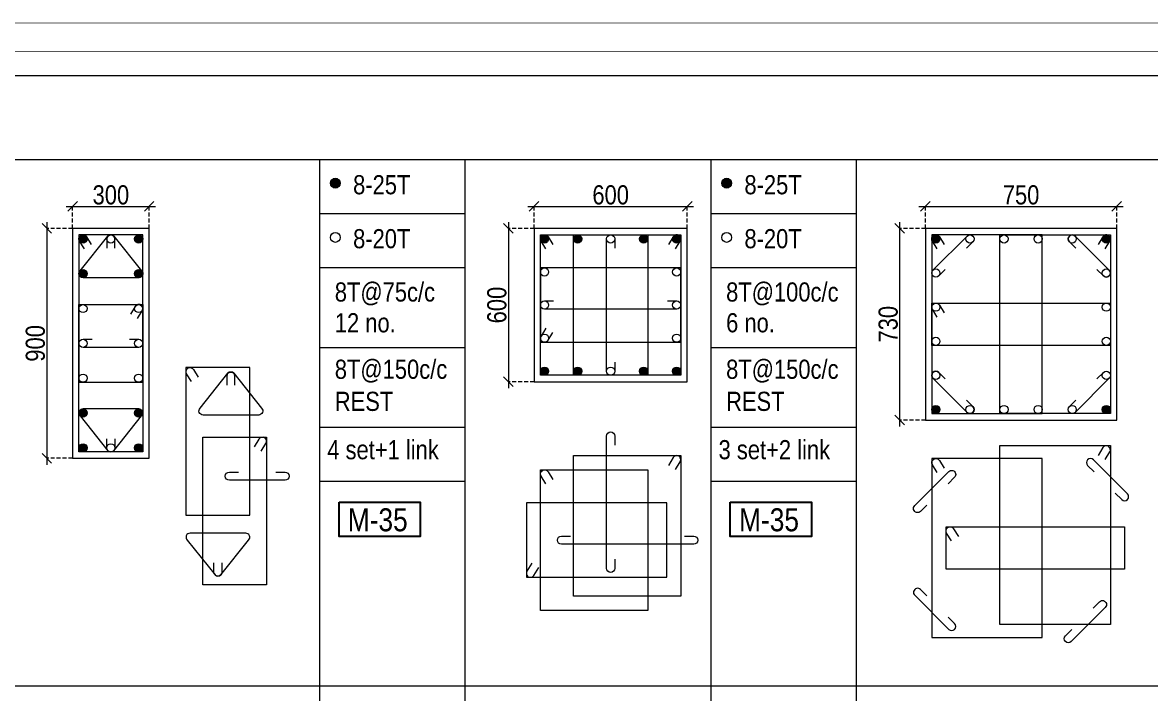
# Model space of a CAD drawing. Header units: millimetres. Extents: x 1112055 to 3390982, y -148532 to 766891.
# Drawn here: x 2311479 to 2329158, y 373830 to 384336 of the extents above; entities that cross this region are included whole.
import ezdxf
from ezdxf.enums import TextEntityAlignment as Align

# ---------------------------------------------------------------- set-up
doc = ezdxf.new("R2010")
doc.units = ezdxf.units.MM
doc.header["$PDMODE"] = 35
doc.header["$PDSIZE"] = -25
doc.linetypes.add('DASHED2', pattern=[0.375, 0.25, -0.125])
doc.linetypes.add('Hidden', pattern=[9.525, 6.35, -3.175])
for name, color, linetype, lineweight in [('B COL. SIZE DIM', 220, 'Continuous', 25), ('B COLSCH', 204, 'Continuous', 20), ('B COLUMN', 1, 'Hidden', 9), ('B STEEL', 34, 'Continuous', 15), ('B TITLE BLOCK', 250, 'Continuous', 0)]:
    doc.layers.add(name, color=color, linetype=linetype, lineweight=lineweight)
doc.layers.add('B TEXT', color=7, linetype='Continuous')
doc.styles.add('dim inside', font='romans.shx', dxfattribs={"width": 0.8, "height": 125})
doc.styles.add('SWINC', font='swissc.ttf')
doc.dimstyles.new('dim inside', dxfattribs={"dimtxt": 125, "dimasz": 100, "dimexe": 0, "dimexo": 0, "dimgap": 10, "dimtad": 0, "dimdec": 0, "dimzin": 0, "dimdsep": 46, "dimtxsty": 'dim inside', "dimblk": 'SMALL', "dimcen": 0.09, "dimadec": 0, "dimazin": 0, "dimtfac": 1, "dimtdec": 0, "dimtofl": 0, "dimtmove": 0, "dimatfit": 3, "dimfxl": 1, "dimtolj": 1, "dimtzin": 0, "dimarcsym": 2})

# ---------------------------------------------------------------- blocks, each defined once
blk = doc.blocks.new('_Oblique')
at = {"color": 0, "linetype": 'ByBlock', "lineweight": -2}
blk.add_line((-0.5, -0.5), (0.5, 0.5), dxfattribs=at)
blk = doc.blocks.new('*D902')
at = {"layer": 'B COL. SIZE DIM', "color": 250, "lineweight": 9, "ltscale": 250, "transparency": 16777216}
blk.add_line((2312163, 381457), (2313563, 381457), dxfattribs=at)
at = {"layer": 'B COL. SIZE DIM', "color": 250, "linetype": 'DASHED2', "lineweight": 9, "ltscale": 250, "transparency": 16777216}
for p, q in [((2312263, 381112), (2312263, 381457)), ((2313463, 381112), (2313463, 381457))]:
    blk.add_line(p, q, dxfattribs=at)
at = {"layer": 'Defpoints', "color": 0, "ltscale": 250, "transparency": 16777216}
for p in [(2313463, 381457), (2312263, 381112), (2313463, 381112)]:
    blk.add_point(p, dxfattribs=at)
at = {"layer": 'B COL. SIZE DIM', "color": 250, "lineweight": 9, "ltscale": 250, "transparency": 16777216, "xscale": 150, "yscale": 150, "zscale": 150, "rotation": 180}
blk.add_blockref('_Oblique', (2312263, 381457), dxfattribs=at)
at = {"layer": 'B COL. SIZE DIM', "color": 250, "lineweight": 9, "ltscale": 250, "transparency": 16777216, "xscale": 150, "yscale": 150, "zscale": 150}
blk.add_blockref('_Oblique', (2313463, 381457), dxfattribs=at)
at = {"layer": 'B COL. SIZE DIM', "color": 6, "ltscale": 250, "transparency": 16777216, "insert": (2312863, 381636), "char_height": 300, "attachment_point": 5, "style": 'SWINC'}
blk.add_mtext('\\A1;300', dxfattribs=at)
blk = doc.blocks.new('*D903')
at = {"layer": 'B COL. SIZE DIM', "color": 250, "lineweight": 9, "ltscale": 250, "transparency": 16777216}
blk.add_line((2311859, 381212), (2311859, 377412), dxfattribs=at)
at = {"layer": 'B COL. SIZE DIM', "color": 250, "linetype": 'DASHED2', "lineweight": 9, "ltscale": 250, "transparency": 16777216}
for p, q in [((2312263, 381112), (2311859, 381112)), ((2312263, 377512), (2311859, 377512))]:
    blk.add_line(p, q, dxfattribs=at)
at = {"layer": 'Defpoints', "color": 0, "ltscale": 250, "transparency": 16777216}
for p in [(2312263, 381112), (2311859, 377512), (2312263, 377512)]:
    blk.add_point(p, dxfattribs=at)
at = {"layer": 'B COL. SIZE DIM', "color": 250, "lineweight": 9, "ltscale": 250, "transparency": 16777216, "xscale": 150, "yscale": 150, "zscale": 150}
for p, rotation in [((2311859, 381112), 90), ((2311859, 377512), 270)]:
    blk.add_blockref('_Oblique', p, dxfattribs=dict(at, rotation=rotation))
at = {"layer": 'B COL. SIZE DIM', "color": 6, "ltscale": 250, "transparency": 16777216, "insert": (2311680, 379312), "char_height": 300, "attachment_point": 5, "rotation": 90, "style": 'SWINC'}
blk.add_mtext('\\A1;900', dxfattribs=at)
blk = doc.blocks.new('*D914')
at = {"layer": 'B COL. SIZE DIM', "color": 250, "lineweight": 9, "ltscale": 250, "transparency": 16777216}
blk.add_line((2325530, 381457), (2328730, 381457), dxfattribs=at)
at = {"layer": 'B COL. SIZE DIM', "color": 250, "linetype": 'DASHED2', "lineweight": 9, "ltscale": 250, "transparency": 16777216}
for p, q in [((2325630, 381112), (2325630, 381457)), ((2328630, 381112), (2328630, 381457))]:
    blk.add_line(p, q, dxfattribs=at)
at = {"layer": 'Defpoints', "color": 0, "ltscale": 250, "transparency": 16777216}
for p in [(2328630, 381457), (2325630, 381112), (2328630, 381112)]:
    blk.add_point(p, dxfattribs=at)
at = {"layer": 'B COL. SIZE DIM', "color": 250, "lineweight": 9, "ltscale": 250, "transparency": 16777216, "xscale": 150, "yscale": 150, "zscale": 150, "rotation": 180}
blk.add_blockref('_Oblique', (2325630, 381457), dxfattribs=at)
at = {"layer": 'B COL. SIZE DIM', "color": 250, "lineweight": 9, "ltscale": 250, "transparency": 16777216, "xscale": 150, "yscale": 150, "zscale": 150}
blk.add_blockref('_Oblique', (2328630, 381457), dxfattribs=at)
at = {"layer": 'B COL. SIZE DIM', "color": 6, "ltscale": 250, "transparency": 16777216, "insert": (2327130, 381636), "char_height": 300, "attachment_point": 5, "style": 'SWINC'}
blk.add_mtext('\\A1;750', dxfattribs=at)
blk = doc.blocks.new('*D915')
at = {"layer": 'B COL. SIZE DIM', "color": 250, "lineweight": 9, "ltscale": 250, "transparency": 16777216}
blk.add_line((2325226, 381212), (2325226, 378012), dxfattribs=at)
at = {"layer": 'B COL. SIZE DIM', "color": 250, "linetype": 'DASHED2', "lineweight": 9, "ltscale": 250, "transparency": 16777216}
for p, q in [((2325630, 381112), (2325226, 381112)), ((2325630, 378112), (2325226, 378112))]:
    blk.add_line(p, q, dxfattribs=at)
at = {"layer": 'Defpoints', "color": 0, "ltscale": 250, "transparency": 16777216}
for p in [(2325630, 381112), (2325226, 378112), (2325630, 378112)]:
    blk.add_point(p, dxfattribs=at)
at = {"layer": 'B COL. SIZE DIM', "color": 250, "lineweight": 9, "ltscale": 250, "transparency": 16777216, "xscale": 150, "yscale": 150, "zscale": 150}
for p, rotation in [((2325226, 381112), 90), ((2325226, 378112), 270)]:
    blk.add_blockref('_Oblique', p, dxfattribs=dict(at, rotation=rotation))
at = {"layer": 'B COL. SIZE DIM', "color": 6, "ltscale": 250, "transparency": 16777216, "insert": (2325048, 379612), "char_height": 300, "attachment_point": 5, "rotation": 90, "style": 'SWINC'}
blk.add_mtext('\\A1;730', dxfattribs=at)
blk = doc.blocks.new('*D1034')
at = {"layer": 'B COL. SIZE DIM', "color": 250, "lineweight": 9, "ltscale": 250, "transparency": 16777216}
blk.add_line((2319397, 381457), (2321997, 381457), dxfattribs=at)
at = {"layer": 'B COL. SIZE DIM', "color": 250, "linetype": 'DASHED2', "lineweight": 9, "ltscale": 250, "transparency": 16777216}
for p, q in [((2319497, 381112), (2319497, 381457)), ((2321897, 381112), (2321897, 381457))]:
    blk.add_line(p, q, dxfattribs=at)
at = {"layer": 'Defpoints', "color": 0, "ltscale": 250, "transparency": 16777216}
for p in [(2321897, 381457), (2319497, 381112), (2321897, 381112)]:
    blk.add_point(p, dxfattribs=at)
at = {"layer": 'B COL. SIZE DIM', "color": 250, "lineweight": 9, "ltscale": 250, "transparency": 16777216, "xscale": 150, "yscale": 150, "zscale": 150, "rotation": 180}
blk.add_blockref('_Oblique', (2319497, 381457), dxfattribs=at)
at = {"layer": 'B COL. SIZE DIM', "color": 250, "lineweight": 9, "ltscale": 250, "transparency": 16777216, "xscale": 150, "yscale": 150, "zscale": 150}
blk.add_blockref('_Oblique', (2321897, 381457), dxfattribs=at)
at = {"layer": 'B COL. SIZE DIM', "color": 6, "ltscale": 250, "transparency": 16777216, "insert": (2320697, 381636), "char_height": 300, "attachment_point": 5, "style": 'SWINC'}
blk.add_mtext('\\A1;600', dxfattribs=at)
blk = doc.blocks.new('*D1035')
at = {"layer": 'B COL. SIZE DIM', "color": 250, "lineweight": 9, "ltscale": 250, "transparency": 16777216}
blk.add_line((2319093, 381212), (2319093, 378612), dxfattribs=at)
at = {"layer": 'B COL. SIZE DIM', "color": 250, "linetype": 'DASHED2', "lineweight": 9, "ltscale": 250, "transparency": 16777216}
for p, q in [((2319497, 381112), (2319093, 381112)), ((2319497, 378712), (2319093, 378712))]:
    blk.add_line(p, q, dxfattribs=at)
at = {"layer": 'Defpoints', "color": 0, "ltscale": 250, "transparency": 16777216}
for p in [(2319497, 381112), (2319093, 378712), (2319497, 378712)]:
    blk.add_point(p, dxfattribs=at)
at = {"layer": 'B COL. SIZE DIM', "color": 250, "lineweight": 9, "ltscale": 250, "transparency": 16777216, "xscale": 150, "yscale": 150, "zscale": 150}
for p, rotation in [((2319093, 381112), 90), ((2319093, 378712), 270)]:
    blk.add_blockref('_Oblique', p, dxfattribs=dict(at, rotation=rotation))
at = {"layer": 'B COL. SIZE DIM', "color": 6, "ltscale": 250, "transparency": 16777216, "insert": (2318914, 379912), "char_height": 300, "attachment_point": 5, "rotation": 90, "style": 'SWINC'}
blk.add_mtext('\\A1;600', dxfattribs=at)

msp = doc.modelspace()

# ---------------------------------------------------------------- hatches: boundary and pattern name
at = {"layer": 'B STEEL', "lineweight": 9, "ltscale": 0.5}
h = msp.add_hatch(color=34, dxfattribs=at)
edge = h.paths.add_edge_path()
edge.add_arc((2316381.4, 381821.1), 76.8, 0, 360)
h = msp.add_hatch(color=34, dxfattribs=at)
edge = h.paths.add_edge_path()
edge.add_arc((2322515, 381821.1), 76.8, 0, 360)
h = msp.add_hatch(color=34, dxfattribs=at)
edge = h.paths.add_edge_path()
edge.add_arc((2312427.1, 380947.9), 64, 0, 360)
h = msp.add_hatch(color=34, dxfattribs=at)
edge = h.paths.add_edge_path()
edge.add_arc((2313299, 380947.9), 64, 180, 540, ccw=False)
h = msp.add_hatch(color=34, dxfattribs=at)
edge = h.paths.add_edge_path()
edge.add_arc((2319660.6, 380947.9), 64, 0, 360)
at = {"layer": 'B STEEL'}
h = msp.add_hatch(color=34, dxfattribs=at)
edge = h.paths.add_edge_path()
edge.add_arc((2320178.6, 380947.9), 64, 0, 360)
h = msp.add_hatch(color=34, dxfattribs=at)
edge = h.paths.add_edge_path()
edge.add_arc((2321214.6, 380947.9), 64, 0, 360)
at = {"layer": 'B STEEL', "lineweight": 9, "ltscale": 0.5}
h = msp.add_hatch(color=34, dxfattribs=at)
edge = h.paths.add_edge_path()
edge.add_arc((2321732.6, 380947.9), 64, 180, 540, ccw=False)
h = msp.add_hatch(color=34, dxfattribs=at)
edge = h.paths.add_edge_path()
edge.add_arc((2325794.2, 380947.9), 64, 0, 360)
h = msp.add_hatch(color=34, dxfattribs=at)
edge = h.paths.add_edge_path()
edge.add_arc((2328466.2, 380947.9), 64, 180, 540, ccw=False)
h = msp.add_hatch(color=34, dxfattribs=at)
edge = h.paths.add_edge_path()
edge.add_arc((2312427.1, 380402.6), 64, 0, 360, ccw=False)
h = msp.add_hatch(color=34, dxfattribs=at)
edge = h.paths.add_edge_path()
edge.add_arc((2313299, 380402.6), 64, -180, 180)
h = msp.add_hatch(color=34, dxfattribs=at)
edge = h.paths.add_edge_path()
edge.add_arc((2319660.6, 378876), 64, 0, 360, ccw=False)
at = {"layer": 'B STEEL'}
h = msp.add_hatch(color=34, dxfattribs=at)
edge = h.paths.add_edge_path()
edge.add_arc((2320178.6, 378876), 64, 0, 360)
h = msp.add_hatch(color=34, dxfattribs=at)
edge = h.paths.add_edge_path()
edge.add_arc((2321214.6, 378876), 64, 0, 360)
at = {"layer": 'B STEEL', "lineweight": 9, "ltscale": 0.5}
h = msp.add_hatch(color=34, dxfattribs=at)
edge = h.paths.add_edge_path()
edge.add_arc((2321732.6, 378876), 64, -180, 180)
h = msp.add_hatch(color=34, dxfattribs=at)
edge = h.paths.add_edge_path()
edge.add_arc((2325794.2, 378276), 64, 0, 360, ccw=False)
h = msp.add_hatch(color=34, dxfattribs=at)
edge = h.paths.add_edge_path()
edge.add_arc((2328466.2, 378276), 64, -180, 180)
h = msp.add_hatch(color=34, dxfattribs=at)
edge = h.paths.add_edge_path()
edge.add_arc((2312427.1, 378221.3), 64, 0, 360, ccw=False)
h = msp.add_hatch(color=34, dxfattribs=at)
edge = h.paths.add_edge_path()
edge.add_arc((2313299, 378221.3), 64, -180, 180)
h = msp.add_hatch(color=34, dxfattribs=at)
edge = h.paths.add_edge_path()
edge.add_arc((2312427.1, 377676), 64, 0, 360, ccw=False)
h = msp.add_hatch(color=34, dxfattribs=at)
edge = h.paths.add_edge_path()
edge.add_arc((2313299, 377676), 64, -180, 180)

# ---------------------------------------------------------------- linework, layer by layer
at = {"layer": 'B COLSCH', "color": 250, "lineweight": 0}
for p, q in [((2235553.4, 383508.5), (2364668.6, 383508.5)), ((2235553.4, 382189.4), (2364668.6, 382189.4)), ((2316135.1, 382189.4), (2316135.1, 332750.4)), ((2318409.5, 382189.4), (2318409.5, 323875.2)), ((2322268.8, 382189.4), (2322268.8, 332750.4)), ((2324543.1, 382189.4), (2324543.1, 323875.2)), ((2316135.1, 381344.4), (2318409.5, 381344.4)), ((2322268.8, 381344.4), (2324543.1, 381344.4)), ((2316135.1, 380499.4), (2318409.5, 380499.4)), ((2322268.8, 380499.4), (2324543.1, 380499.4)), ((2316135.1, 379249.7), (2318409.5, 379249.7)), ((2322268.8, 379249.7), (2324543.1, 379249.7)), ((2316135.1, 377999.9), (2318409.5, 377999.9)), ((2322268.8, 377999.9), (2324543.1, 377999.9)), ((2316135.1, 377154.9), (2318409.5, 377154.9)), ((2322268.8, 377154.9), (2324543.1, 377154.9)), ((2235553.4, 373949.6), (2364668.6, 373949.6))]:
    msp.add_line(p, q, dxfattribs=at)
at = {"layer": 'B COLUMN', "color": 1, "linetype": 'ByBlock', "lineweight": 20}
for points in [[(2312263, 377512), (2313463, 377512), (2313463, 381112), (2312263, 381112)], [(2319496.6, 378712), (2321896.6, 378712), (2321896.6, 381112), (2319496.6, 381112)], [(2325630.2, 378112), (2328630.2, 378112), (2328630.2, 381112), (2325630.2, 381112)]]:
    msp.add_lwpolyline(points, close=True, dxfattribs=at)
at = {"layer": 'B STEEL', "color": 34, "lineweight": 9, "ltscale": 0.5}
for points in [[(2312363, 378702.6), (2313363, 378702.6), (2313363, 381012), (2312363, 381012)], [(2321278.6, 381012), (2321278.6, 378812), (2319596.6, 378812), (2319596.6, 381012)], [(2321796.6, 381012), (2321796.6, 378812), (2320114.6, 378812), (2320114.6, 381012)], [(2325730.2, 378212), (2327461.4, 378212), (2327461.4, 381012), (2325730.2, 381012)], [(2328530.2, 378212), (2326799, 378212), (2326799, 381012), (2328530.2, 381012)], [(2319596.6, 379330), (2321796.6, 379330), (2321796.6, 380494), (2319596.6, 380494)], [(2325730.2, 379943.2), (2328530.2, 379943.2), (2328530.2, 379280.7), (2325730.2, 379280.7)], [(2312363, 379921.3), (2313363, 379921.3), (2313363, 377612), (2312363, 377612)], [(2314040.4, 376623.5), (2315040.4, 376623.5), (2315040.4, 378932.9), (2314040.4, 378932.9)], [(2314303, 377842.2), (2315303, 377842.2), (2315303, 375532.9), (2314303, 375532.9)], [(2328530.2, 374910.8), (2326799, 374910.8), (2326799, 377710.8), (2328530.2, 377710.8)], [(2321796.6, 377554.2), (2321796.6, 375354.2), (2320114.6, 375354.2), (2320114.6, 377554.2)], [(2325730.2, 374708.4), (2327461.4, 374708.4), (2327461.4, 377508.4), (2325730.2, 377508.4)], [(2321278.6, 377331.1), (2321278.6, 375131.1), (2319596.6, 375131.1), (2319596.6, 377331.1)], [(2319375.3, 375649.1), (2321575.3, 375649.1), (2321575.3, 376813.1), (2319375.3, 376813.1)], [(2325953.4, 376439.6), (2328753.4, 376439.6), (2328753.4, 375777.2), (2325953.4, 375777.2)]]:
    msp.add_lwpolyline(points, close=True, dxfattribs=at)
for points in [[(2312447.3, 380792.9), (2312372.5, 380914.4, -1), (2312481.6, 380981.5), (2312556.4, 380860)], [(2312927.1, 380805.3), (2312927.1, 380947.9, 1), (2312799, 380947.9), (2312799, 380805.3)], [(2319680.9, 380792.9), (2319606.1, 380914.4, -1), (2319715.1, 380981.5), (2319789.9, 380860)], [(2320760.6, 379018.6), (2320760.6, 378876, -1), (2320632.6, 378876), (2320632.6, 380947.9, -1), (2320760.6, 380947.9), (2320760.6, 380805.3)], [(2321712.3, 380792.9), (2321787.1, 380914.4, 1), (2321678.1, 380981.5), (2321603.3, 380860)], [(2325814.5, 380792.9), (2325739.7, 380914.4, -1), (2325848.8, 380981.5), (2325923.5, 380860)], [(2325940.4, 380469.1), (2325839.5, 380368.3, -1), (2325749, 380458.8), (2326283.4, 380993.2, -1), (2326373.9, 380902.7), (2326273, 380801.8)], [(2328320.1, 380469.1), (2328420.9, 380368.3, 1), (2328511.5, 380458.8), (2327977.1, 380993.2, 1), (2327886.5, 380902.7), (2327987.4, 380801.8)], [(2328446, 380792.9), (2328520.7, 380914.4, 1), (2328411.7, 380981.5), (2328336.9, 380860)], [(2321589.9, 379976), (2321732.6, 379976, -1), (2321732.6, 379847.9), (2319660.6, 379847.9, -1), (2319660.6, 379976), (2319803.3, 379976)], [(2325814.5, 379724.1), (2325739.7, 379845.6, -1), (2325848.8, 379912.7), (2325923.5, 379791.2)], [(2313278.8, 379702.3), (2313353.6, 379823.7, 1), (2313244.5, 379890.8), (2313169.7, 379769.4)], [(2319680.9, 379549), (2319606.1, 379427.5, 1), (2319715.1, 379360.4), (2319789.9, 379481.9)], [(2313156.4, 379376), (2313299, 379376, -1), (2313299, 379247.9), (2312427.1, 379247.9, -1), (2312427.1, 379376), (2312569.7, 379376)], [(2314124.6, 378713.8), (2314049.9, 378835.3, -1), (2314158.9, 378902.4), (2314233.7, 378780.9)], [(2325940.4, 378754.8), (2325839.5, 378855.6, 1), (2325749, 378765.1), (2326283.4, 378230.7, 1), (2326373.9, 378321.3), (2326273, 378422.1)], [(2328320.1, 378754.8), (2328420.9, 378855.6, -1), (2328511.5, 378765.1), (2327977.1, 378230.7, -1), (2327886.5, 378321.3), (2327987.4, 378422.1)], [(2314807.6, 378656.9), (2314807.6, 378799.6, 1), (2314679.5, 378799.6), (2314679.5, 378656.9)], [(2312927.1, 377818.6), (2312927.1, 377676, -1), (2312799, 377676), (2312799, 377818.6)], [(2315218.7, 377623.2), (2315293.5, 377744.7, 1), (2315184.5, 377811.8), (2315109.7, 377690.3)], [(2320760.6, 375931.1), (2320760.6, 375788.5, -1), (2320632.6, 375788.5), (2320632.6, 377860.5, -1), (2320760.6, 377860.5), (2320760.6, 377717.8)], [(2328446, 377491.7), (2328520.7, 377613.2, 1), (2328411.7, 377680.3), (2328336.9, 377558.8)], [(2321712.3, 377335.1), (2321787.1, 377456.6, 1), (2321678.1, 377523.7), (2321603.3, 377402.2)], [(2325814.5, 377289.3), (2325739.7, 377410.8, -1), (2325848.8, 377477.9), (2325923.5, 377356.4)], [(2328606, 376965.6), (2328706.9, 376864.7, 1), (2328797.4, 376955.2), (2328263, 377489.6, 1), (2328172.5, 377399.1), (2328273.4, 377298.2)], [(2315450.3, 377296.9), (2315592.9, 377296.9, -1), (2315592.9, 377168.9), (2314720.9, 377168.9, -1), (2314720.9, 377296.9), (2314863.6, 377296.9)], [(2319680.9, 377112.1), (2319606.1, 377233.5, -1), (2319715.1, 377300.7), (2319789.9, 377179.2)], [(2325654.4, 376781), (2325553.6, 376680.1, -1), (2325463, 376770.7), (2325997.4, 377305.1, -1), (2326088, 377214.5), (2325987.1, 377113.7)], [(2326037.6, 376220.5), (2325962.9, 376342, -1), (2326071.9, 376409.1), (2326146.7, 376287.7)], [(2321855.5, 376295.1), (2321998.1, 376295.1, -1), (2321998.1, 376167.1), (2319926.2, 376167.1, -1), (2319926.2, 376295.1), (2320068.8, 376295.1)], [(2314604.4, 375873.1), (2314604.4, 375730.5, -1), (2314476.4, 375730.5), (2314476.4, 375873.1)], [(2319459.6, 375868.2), (2319384.8, 375746.7, 1), (2319493.9, 375679.6), (2319568.6, 375801.1)], [(2325654.4, 375356.7), (2325553.6, 375457.6, 1), (2325463, 375367), (2325997.4, 374832.6, 1), (2326088, 374923.2), (2325987.1, 375024)], [(2328258.6, 375165.6), (2328359.4, 375266.5, -1), (2328450, 375175.9), (2327915.6, 374641.5, -1), (2327825, 374732.1), (2327925.9, 374832.9)]]:
    msp.add_lwpolyline(points, format="xyb", dxfattribs=at)
for points in [[(2312908.2, 380993.3), (2313344.2, 380448, -0.6687154), (2313299, 380338.6), (2312427.1, 380338.6, -0.6687154), (2312381.9, 380448), (2312817.8, 380993.3, -0.4133445)], [(2314788.7, 378844.9), (2315224.7, 378299.6, -0.6687154), (2315179.5, 378190.2), (2314307.6, 378190.2, -0.6687154), (2314262.4, 378299.6), (2314698.3, 378844.9, -0.4133445)], [(2312908.2, 377630.6), (2313344.2, 378176, 0.6687154), (2313299, 378285.3), (2312427.1, 378285.3, 0.6687154), (2312381.9, 378176), (2312817.8, 377630.6, 0.4133445)], [(2314585.6, 375685.2), (2315021.6, 376230.5, 0.6687154), (2314976.4, 376339.8), (2314104.4, 376339.8, 0.6687154), (2314059.2, 376230.5), (2314495.2, 375685.2, 0.4133445)]]:
    msp.add_lwpolyline(points, format="xyb", close=True, dxfattribs=at)
for centre, radius in [((2316381.4, 381821.1), 76.8), ((2322515, 381821.1), 76.8), ((2312427.1, 380947.9), 64), ((2312863, 380947.9), 64), ((2313299, 380947.9), 64), ((2316381.4, 380970.9), 76.8), ((2319660.6, 380947.9), 64), ((2320178.6, 380947.9), 64), ((2320696.6, 380947.9), 64), ((2321214.6, 380947.9), 64), ((2321732.6, 380947.9), 64), ((2322515, 380970.9), 76.8), ((2325794.2, 380947.9), 64), ((2326328.6, 380947.9), 64), ((2326863, 380947.9), 64), ((2327397.4, 380947.9), 64), ((2327931.8, 380947.9), 64), ((2328466.2, 380947.9), 64), ((2312427.1, 380402.6), 64), ((2313299, 380402.6), 64), ((2319660.6, 380430), 64), ((2321732.6, 380430), 64), ((2325794.2, 380413.6), 64), ((2328466.2, 380413.6), 64), ((2319660.6, 379912), 64), ((2321732.6, 379912), 64), ((2325794.2, 379879.2), 64), ((2328466.2, 379879.2), 64), ((2312427.1, 379857.3), 64), ((2313299, 379857.3), 64), ((2319660.6, 379394), 64), ((2321732.6, 379394), 64), ((2325794.2, 379344.8), 64), ((2328466.2, 379344.8), 64), ((2312427.1, 379312), 64), ((2313299, 379312), 64), ((2319660.6, 378876), 64), ((2320178.6, 378876), 64), ((2320696.6, 378876), 64), ((2321214.6, 378876), 64), ((2321732.6, 378876), 64), ((2325794.2, 378810.4), 64), ((2328466.2, 378810.4), 64), ((2312427.1, 378766.6), 64), ((2313299, 378766.6), 64), ((2325794.2, 378276), 64), ((2326328.6, 378276), 64), ((2326863, 378276), 64), ((2327397.4, 378276), 64), ((2327931.8, 378276), 64), ((2328466.2, 378276), 64), ((2312427.1, 378221.3), 64), ((2313299, 378221.3), 64), ((2312427.1, 377676), 64), ((2312863, 377676), 64), ((2313299, 377676), 64)]:
    msp.add_circle(centre, radius, dxfattribs=at)
at = {"layer": 'B TEXT', "color": 1}
for points in [[(2316438.8, 376825.9), (2317713.4, 376825.9), (2317713.4, 376287.9), (2316438.8, 376287.9)], [(2322572.4, 376825.9), (2323847, 376825.9), (2323847, 376287.9), (2322572.4, 376287.9)]]:
    msp.add_lwpolyline(points, close=True, dxfattribs=at)
at = {"layer": 'B TITLE BLOCK', "color": 1, "const_width": 10.1}
msp.add_lwpolyline([(2234731.2, 384330.6), (2234731.2, 305004), (2378881.5, 305004), (2378881.5, 384330.6)], close=True, dxfattribs=at)
at = {"layer": 'B TITLE BLOCK', "color": 250, "lineweight": 0, "const_width": 10.1}
msp.add_lwpolyline([(2235179.6, 383882.2), (2235179.6, 305452.4), (2378433, 305452.4), (2378433, 383882.2)], close=True, dxfattribs=at)

# ---------------------------------------------------------------- texts
at = {"layer": 'B TEXT', "style": 'SWINC'}
for s, p in [('8-25T', (2316659.9, 381646.6)), ('8-25T', (2322793.6, 381646.6)), ('8-20T', (2316659.9, 380801.6)), ('8-20T', (2322793.6, 380801.6)), ('8T@75c/c', (2316373, 379966.7)), ('8T@100c/c', (2322506.6, 379966.7)), ('12 no.', (2316373, 379485)), ('6 no.', (2322506.6, 379485)), ('8T@150c/c', (2316373, 378756.8)), ('8T@150c/c', (2322506.6, 378756.8)), ('REST', (2316373, 378254.4)), ('REST', (2322506.6, 378254.4)), ('4 set+1 link', (2316254.7, 377497.4)), ('3 set+2 link', (2322388.3, 377497.4))]:
    msp.add_text(s, height=300, dxfattribs=at).set_placement(p)
at = {"layer": 'B TEXT', "color": 1, "style": 'SWINC'}
for p in [(2316576.2, 376261.4), (2322709.8, 376261.4)]:
    msp.add_text('M-35', height=360, dxfattribs=at).set_placement(p, align=Align.BOTTOM_LEFT)

# ---------------------------------------------------------------- dimensions: what is measured, and where the dimension line sits
at = {"layer": 'B COL. SIZE DIM', "color": 250, "ltscale": 250}
for base, p1, p2, picture, middle in [((2313463, 381456.9), (2312263, 381112), (2313463, 381112), '*D902', (2312863, 381635.7)), ((2321896.6, 381456.9), (2319496.6, 381112), (2321896.6, 381112), '*D1034', (2320696.6, 381635.9)), ((2328630.2, 381456.9), (2325630.2, 381112), (2328630.2, 381112), '*D914', (2327130.2, 381635.7))]:
    dim = msp.add_linear_dim(base=base, p1=p1, p2=p2, dimstyle='dim inside', override={"dimtxt": 300, "dimasz": 150, "dimgap": 25, "dimtad": 3, "dimlfac": 0.25, "dimtxsty": 'SWINC', "dimblk1": 'Oblique', "dimblk2": 'Oblique', "dimsah": 1, "dimdle": 100, "dimclrd": 250, "dimclre": 250, "dimclrt": 6, "dimfxl": 1000, "dimlwd": 9, "dimlwe": 9}, dxfattribs=at)
    dim.commit()
    dim.dimension.update_dxf_attribs({"geometry": picture, "text_midpoint": middle})
for base, p1, p2, picture, middle in [((2311859.2, 377512), (2312263, 381112), (2312263, 377512), '*D903', (2311680.2, 379312)), ((2319092.7, 378712), (2319496.6, 381112), (2319496.6, 378712), '*D1035', (2318913.7, 379912))]:
    dim = msp.add_linear_dim(base=base, p1=p1, p2=p2, angle=90, dimstyle='dim inside', override={"dimtxt": 300, "dimasz": 150, "dimgap": 25, "dimtad": 3, "dimlfac": 0.25, "dimtxsty": 'SWINC', "dimblk1": 'Oblique', "dimblk2": 'Oblique', "dimsah": 1, "dimdle": 100, "dimclrd": 250, "dimclre": 250, "dimclrt": 6, "dimfxl": 1000, "dimlwd": 9, "dimlwe": 9}, dxfattribs=at)
    dim.commit()
    dim.dimension.update_dxf_attribs({"geometry": picture, "text_midpoint": middle})
dim = msp.add_linear_dim(base=(2325226.3, 378112), p1=(2325630.2, 381112), p2=(2325630.2, 378112), angle=90, text='730', dimstyle='dim inside', override={"dimtxt": 300, "dimasz": 150, "dimgap": 25, "dimtad": 3, "dimlfac": 0.25, "dimtxsty": 'SWINC', "dimblk1": 'Oblique', "dimblk2": 'Oblique', "dimsah": 1, "dimdle": 100, "dimclrd": 250, "dimclre": 250, "dimclrt": 6, "dimfxl": 1000, "dimlwd": 9, "dimlwe": 9}, dxfattribs=at)
dim.commit()
dim.dimension.update_dxf_attribs({"geometry": '*D915', "text_midpoint": (2325047.5, 379612)})

doc.saveas('drawing.dxf')
